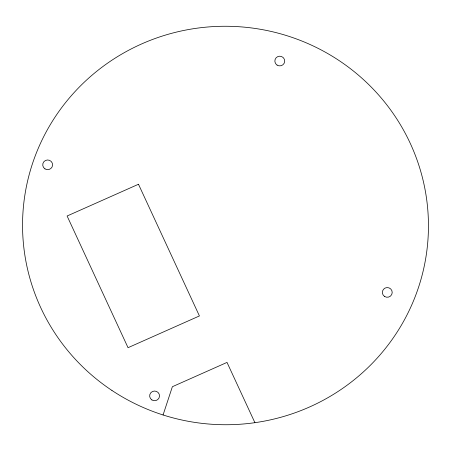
<?xml version="1.0" encoding="UTF-8"?>
<svg xmlns="http://www.w3.org/2000/svg" width="451" height="451" viewBox="0 0 451 451"><rect width="100%" height="100%" fill="white"/><g stroke="black" fill="none" stroke-linecap="round" stroke-linejoin="round"><path stroke-width="0.68" d="M163.065 414.976L172.378 386.71L227.016 362.412L254.905 422.677M138.485 184.256L67.103 216.001L128.039 347.687L199.421 315.948L138.485 184.256M111.933 390.442A202.956 199.229 2.5 0 0 427.948 239.814A202.956 199.229 2.5 0 0 136.619 46.244A202.956 199.229 2.5 0 0 111.933 390.442M277.094 65.107A4.938 4.848 2.5 0 0 284.705 61.297A4.938 4.848 2.5 0 0 277.523 56.73A4.938 4.848 2.5 0 0 277.094 65.107M384.596 296.476A4.938 4.848 2.5 0 0 392.207 292.665A4.938 4.848 2.5 0 0 385.024 288.093A4.938 4.848 2.5 0 0 384.596 296.476M44.982 168.883A4.938 4.848 2.5 0 0 52.592 165.072A4.938 4.848 2.5 0 0 45.416 160.5A4.938 4.848 2.5 0 0 44.982 168.883M151.902 399.947A4.938 4.848 2.5 0 0 159.513 396.136A4.938 4.848 2.5 0 0 152.337 391.564A4.938 4.848 2.5 0 0 151.902 399.947"/></g></svg>
